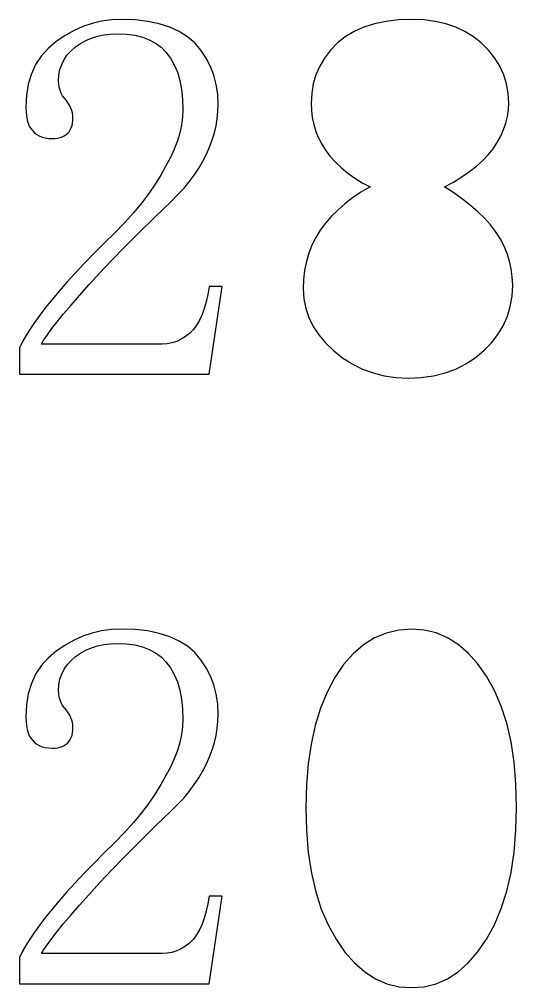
# Model space of a CAD drawing. Extents: x -190 to 190, y -140 to 140.
# Drawn here: x -156.6 to -151.32, y -105.75 to -95.47 of the extents above; entities that cross this region are included whole.
import ezdxf

# ---------------------------------------------------------------- set-up
doc = ezdxf.new("R2010")
doc.units = 0
doc.header["$MEASUREMENT"] = 0
doc.layers.get('0').update_dxf_attribs({"linetype": 'CONTINUOUS'})

msp = doc.modelspace()

# ---------------------------------------------------------------- linework, layer by layer
for points in [[(-154.87, -96.32), (-154.865996, -96.431006), (-154.865996, -96.431006), (-154.87, -96.510996), (-154.87, -96.510996), (-154.880996, -96.592998), (-154.880996, -96.592998), (-154.899004, -96.675996), (-154.899004, -96.675996), (-154.925, -96.762002), (-154.925, -96.762002), (-154.957998, -96.849004), (-154.957998, -96.849004), (-154.999004, -96.937998), (-154.999004, -96.937998), (-155.047002, -97.027998), (-155.047002, -97.027998), (-155.099004, -97.124004), (-155.099004, -97.124004), (-155.158994, -97.222002), (-155.158994, -97.222002), (-155.228008, -97.320996), (-155.228008, -97.320996), (-155.305, -97.421992), (-155.305, -97.421992), (-155.390996, -97.525), (-155.390996, -97.525), (-155.485, -97.63), (-155.485, -97.63), (-155.587998, -97.736006), (-155.587998, -97.736006), (-155.704004, -97.848994), (-155.704004, -97.848994), (-155.812998, -97.957998), (-155.812998, -97.957998), (-155.91501, -98.063994), (-155.91501, -98.063994), (-156.01, -98.165), (-156.01, -98.165), (-156.099004, -98.262002), (-156.099004, -98.262002), (-156.17999, -98.355), (-156.17999, -98.355), (-156.25501, -98.445), (-156.25501, -98.445), (-156.322998, -98.53), (-156.322998, -98.53), (-156.385, -98.610996), (-156.385, -98.610996), (-156.441006, -98.688994), (-156.441006, -98.688994), (-156.490996, -98.762002), (-156.490996, -98.762002), (-156.534004, -98.831992), (-156.534004, -98.831992), (-156.570996, -98.897002), (-156.570996, -98.897002), (-156.601992, -98.957998), (-156.601992, -98.957998), (-156.601992, -99.235996), (-156.601992, -99.235996), (-154.587998, -99.235996), (-154.587998, -99.235996), (-154.449004, -98.305996), (-154.449004, -98.305996), (-154.587998, -98.305996), (-154.587998, -98.305996), (-154.602002, -98.39), (-154.602002, -98.39), (-154.618994, -98.467998), (-154.618994, -98.467998), (-154.639004, -98.54), (-154.639004, -98.54), (-154.662998, -98.605), (-154.662998, -98.605), (-154.69, -98.664004), (-154.69, -98.664004), (-154.721006, -98.716992), (-154.721006, -98.716992), (-154.755, -98.764004), (-154.755, -98.764004), (-154.796006, -98.805), (-154.796006, -98.805), (-154.838994, -98.839004), (-154.838994, -98.839004), (-154.883994, -98.867002), (-154.883994, -98.867002), (-154.931992, -98.889004), (-154.931992, -98.889004), (-154.982002, -98.903994), (-154.982002, -98.903994), (-155.034004, -98.913994), (-155.034004, -98.913994), (-155.087988, -98.917002), (-155.087988, -98.917002), (-156.366006, -98.917002), (-156.366006, -98.917002), (-156.341006, -98.872002), (-156.341006, -98.872002), (-156.305, -98.817998), (-156.305, -98.817998), (-156.257998, -98.753994), (-156.257998, -98.753994), (-156.201006, -98.681006), (-156.201006, -98.681006), (-156.132002, -98.598008), (-156.132002, -98.598008), (-156.053008, -98.505), (-156.053008, -98.505), (-155.963008, -98.402998), (-155.963008, -98.402998), (-155.862002, -98.287002), (-155.862002, -98.287002), (-155.747998, -98.162998), (-155.747998, -98.162998), (-155.622002, -98.029004), (-155.622002, -98.029004), (-155.482988, -97.885996), (-155.482988, -97.885996), (-155.330996, -97.733994), (-155.330996, -97.733994), (-155.167002, -97.572998), (-155.167002, -97.572998), (-154.990996, -97.402998), (-154.990996, -97.402998), (-154.921992, -97.335), (-154.921992, -97.335), (-154.857988, -97.265996), (-154.857988, -97.265996), (-154.8, -97.195), (-154.8, -97.195), (-154.745996, -97.124004), (-154.745996, -97.124004), (-154.697998, -97.051006), (-154.697998, -97.051006), (-154.653994, -96.977998), (-154.653994, -96.977998), (-154.615996, -96.902998), (-154.615996, -96.902998), (-154.582988, -96.827998), (-154.582988, -96.827998), (-154.55499, -96.752002), (-154.55499, -96.752002), (-154.532002, -96.677002), (-154.532002, -96.677002), (-154.514004, -96.601006), (-154.514004, -96.601006), (-154.501006, -96.525996), (-154.501006, -96.525996), (-154.494004, -96.450996), (-154.494004, -96.450996), (-154.490996, -96.375), (-154.490996, -96.375), (-154.495996, -96.267002), (-154.495996, -96.267002), (-154.512002, -96.162998), (-154.512002, -96.162998), (-154.536992, -96.065), (-154.536992, -96.065), (-154.572998, -95.972002), (-154.572998, -95.972002), (-154.618994, -95.882998), (-154.618994, -95.882998), (-154.67501, -95.8), (-154.67501, -95.8), (-154.741006, -95.722002), (-154.741006, -95.722002), (-154.817998, -95.655996), (-154.817998, -95.655996), (-154.907002, -95.6), (-154.907002, -95.6), (-155.006006, -95.554004), (-155.006006, -95.554004), (-155.118008, -95.517998), (-155.118008, -95.517998), (-155.24, -95.492998), (-155.24, -95.492998), (-155.374004, -95.477002), (-155.374004, -95.477002), (-155.518994, -95.472002), (-155.518994, -95.472002), (-155.625, -95.477002), (-155.625, -95.477002), (-155.728994, -95.492002), (-155.728994, -95.492002), (-155.83, -95.515996), (-155.83, -95.515996), (-155.929004, -95.549004), (-155.929004, -95.549004), (-156.026006, -95.592998), (-156.026006, -95.592998), (-156.120996, -95.646006), (-156.120996, -95.646006), (-156.212998, -95.707998), (-156.212998, -95.707998), (-156.297998, -95.78), (-156.297998, -95.78), (-156.37, -95.862002), (-156.37, -95.862002), (-156.428994, -95.951992), (-156.428994, -95.951992), (-156.473994, -96.050996), (-156.473994, -96.050996), (-156.507002, -96.158994), (-156.507002, -96.158994), (-156.525996, -96.277002), (-156.525996, -96.277002), (-156.532998, -96.402998), (-156.532998, -96.402998), (-156.531006, -96.452002), (-156.531006, -96.452002), (-156.527002, -96.497002), (-156.527002, -96.497002), (-156.51999, -96.537002), (-156.51999, -96.537002), (-156.51, -96.572998), (-156.51, -96.572998), (-156.497002, -96.603994), (-156.497002, -96.603994), (-156.481992, -96.630996), (-156.481992, -96.630996), (-156.462998, -96.652998), (-156.462998, -96.652998), (-156.442002, -96.675), (-156.442002, -96.675), (-156.417998, -96.694004), (-156.417998, -96.694004), (-156.390996, -96.708994), (-156.390996, -96.708994), (-156.360996, -96.720996), (-156.360996, -96.720996), (-156.329004, -96.729004), (-156.329004, -96.729004), (-156.293008, -96.735), (-156.293008, -96.735), (-156.25501, -96.735996), (-156.25501, -96.735996), (-156.223994, -96.735), (-156.223994, -96.735), (-156.195996, -96.732002), (-156.195996, -96.732002), (-156.17, -96.725996), (-156.17, -96.725996), (-156.146006, -96.717998), (-156.146006, -96.717998), (-156.12499, -96.707998), (-156.12499, -96.707998), (-156.105, -96.695), (-156.105, -96.695), (-156.087998, -96.680996), (-156.087998, -96.680996), (-156.074004, -96.663994), (-156.074004, -96.663994), (-156.060996, -96.644004), (-156.060996, -96.644004), (-156.050996, -96.622998), (-156.050996, -96.622998), (-156.042988, -96.598994), (-156.042988, -96.598994), (-156.037002, -96.572998), (-156.037002, -96.572998), (-156.033994, -96.545), (-156.033994, -96.545), (-156.032998, -96.514004), (-156.032998, -96.514004), (-156.033994, -96.49), (-156.033994, -96.49), (-156.037998, -96.465), (-156.037998, -96.465), (-156.046006, -96.44), (-156.046006, -96.44), (-156.055, -96.414004), (-156.055, -96.414004), (-156.067998, -96.387998), (-156.067998, -96.387998), (-156.084004, -96.360996), (-156.084004, -96.360996), (-156.102002, -96.332998), (-156.102002, -96.332998), (-156.123994, -96.308994), (-156.123994, -96.308994), (-156.142998, -96.282002), (-156.142998, -96.282002), (-156.157998, -96.253994), (-156.157998, -96.253994), (-156.17, -96.225), (-156.17, -96.225), (-156.178994, -96.192998), (-156.178994, -96.192998), (-156.184004, -96.16), (-156.184004, -96.16), (-156.185996, -96.125), (-156.185996, -96.125), (-156.182002, -96.063008), (-156.182002, -96.063008), (-156.170996, -96.005), (-156.170996, -96.005), (-156.151992, -95.95), (-156.151992, -95.95), (-156.127002, -95.897998), (-156.127002, -95.897998), (-156.092998, -95.85), (-156.092998, -95.85), (-156.053008, -95.805), (-156.053008, -95.805), (-156.00499, -95.763994), (-156.00499, -95.763994), (-155.952002, -95.726992), (-155.952002, -95.726992), (-155.89499, -95.696006), (-155.89499, -95.696006), (-155.835, -95.670996), (-155.835, -95.670996), (-155.771006, -95.650996), (-155.771006, -95.650996), (-155.70501, -95.636006), (-155.70501, -95.636006), (-155.634004, -95.627998), (-155.634004, -95.627998), (-155.560996, -95.625), (-155.560996, -95.625), (-155.46501, -95.629004), (-155.46501, -95.629004), (-155.377002, -95.641006), (-155.377002, -95.641006), (-155.295996, -95.660996), (-155.295996, -95.660996), (-155.222998, -95.688994), (-155.222998, -95.688994), (-155.157002, -95.724004), (-155.157002, -95.724004), (-155.098008, -95.767998), (-155.098008, -95.767998), (-155.047002, -95.82), (-155.047002, -95.82), (-154.999004, -95.882998), (-154.999004, -95.882998), (-154.957998, -95.955), (-154.957998, -95.955), (-154.925, -96.033994), (-154.925, -96.033994), (-154.899004, -96.120996), (-154.899004, -96.120996), (-154.880996, -96.215996), (-154.880996, -96.215996), (-154.87, -96.32)], [(-152.436006, -95.472002), (-152.577998, -95.477002), (-152.577998, -95.477002), (-152.71001, -95.492998), (-152.71001, -95.492998), (-152.832998, -95.517998), (-152.832998, -95.517998), (-152.945996, -95.554004), (-152.945996, -95.554004), (-153.049004, -95.6), (-153.049004, -95.6), (-153.143008, -95.655996), (-153.143008, -95.655996), (-153.227002, -95.722002), (-153.227002, -95.722002), (-153.300996, -95.8), (-153.300996, -95.8), (-153.363008, -95.882002), (-153.363008, -95.882002), (-153.413994, -95.968994), (-153.413994, -95.968994), (-153.454004, -96.06), (-153.454004, -96.06), (-153.482002, -96.156006), (-153.482002, -96.156006), (-153.498994, -96.256006), (-153.498994, -96.256006), (-153.505, -96.360996), (-153.505, -96.360996), (-153.502002, -96.44), (-153.502002, -96.44), (-153.492998, -96.515), (-153.492998, -96.515), (-153.477002, -96.589004), (-153.477002, -96.589004), (-153.455, -96.661006), (-153.455, -96.661006), (-153.427002, -96.73), (-153.427002, -96.73), (-153.392998, -96.796992), (-153.392998, -96.796992), (-153.351992, -96.860996), (-153.351992, -96.860996), (-153.302002, -96.927002), (-153.302002, -96.927002), (-153.245996, -96.988994), (-153.245996, -96.988994), (-153.183994, -97.047998), (-153.183994, -97.047998), (-153.116006, -97.103994), (-153.116006, -97.103994), (-153.042998, -97.156006), (-153.042998, -97.156006), (-152.96499, -97.205), (-152.96499, -97.205), (-152.88, -97.25), (-152.88, -97.25), (-152.976006, -97.306992), (-152.976006, -97.306992), (-153.065, -97.366992), (-153.065, -97.366992), (-153.147002, -97.43), (-153.147002, -97.43), (-153.221992, -97.495), (-153.221992, -97.495), (-153.291006, -97.562998), (-153.291006, -97.562998), (-153.353008, -97.635), (-153.353008, -97.635), (-153.408008, -97.707998), (-153.408008, -97.707998), (-153.456006, -97.786006), (-153.456006, -97.786006), (-153.495996, -97.867002), (-153.495996, -97.867002), (-153.529004, -97.952998), (-153.529004, -97.952998), (-153.55501, -98.041992), (-153.55501, -98.041992), (-153.574004, -98.135), (-153.574004, -98.135), (-153.585, -98.232002), (-153.585, -98.232002), (-153.587998, -98.332998), (-153.587998, -98.332998), (-153.582002, -98.439004), (-153.582002, -98.439004), (-153.561992, -98.54), (-153.561992, -98.54), (-153.53, -98.637002), (-153.53, -98.637002), (-153.484004, -98.73), (-153.484004, -98.73), (-153.42499, -98.82), (-153.42499, -98.82), (-153.354004, -98.905), (-153.354004, -98.905), (-153.268994, -98.985996), (-153.268994, -98.985996), (-153.171006, -99.064004), (-153.171006, -99.064004), (-153.068008, -99.128994), (-153.068008, -99.128994), (-152.96, -99.182998), (-152.96, -99.182998), (-152.847012, -99.224004), (-152.847012, -99.224004), (-152.729004, -99.253994), (-152.729004, -99.253994), (-152.605996, -99.272002), (-152.605996, -99.272002), (-152.476992, -99.278008), (-152.476992, -99.278008), (-152.337998, -99.272002), (-152.337998, -99.272002), (-152.207002, -99.253994), (-152.207002, -99.253994), (-152.083994, -99.224004), (-152.083994, -99.224004), (-151.969004, -99.182998), (-151.969004, -99.182998), (-151.861992, -99.128994), (-151.861992, -99.128994), (-151.763008, -99.064004), (-151.763008, -99.064004), (-151.672002, -98.985996), (-151.672002, -98.985996), (-151.591006, -98.903994), (-151.591006, -98.903994), (-151.521992, -98.815996), (-151.521992, -98.815996), (-151.465996, -98.722998), (-151.465996, -98.722998), (-151.421992, -98.622998), (-151.421992, -98.622998), (-151.390996, -98.518994), (-151.390996, -98.518994), (-151.372002, -98.407998), (-151.372002, -98.407998), (-151.365996, -98.292002), (-151.365996, -98.292002), (-151.37, -98.205), (-151.37, -98.205), (-151.380996, -98.121006), (-151.380996, -98.121006), (-151.399004, -98.037998), (-151.399004, -98.037998), (-151.425, -97.956006), (-151.425, -97.956006), (-151.457998, -97.877002), (-151.457998, -97.877002), (-151.499004, -97.799004), (-151.499004, -97.799004), (-151.547002, -97.722002), (-151.547002, -97.722002), (-151.602002, -97.652002), (-151.602002, -97.652002), (-151.665, -97.582002), (-151.665, -97.582002), (-151.73499, -97.512998), (-151.73499, -97.512998), (-151.812002, -97.446006), (-151.812002, -97.446006), (-151.897002, -97.378994), (-151.897002, -97.378994), (-151.988994, -97.314004), (-151.988994, -97.314004), (-152.087998, -97.25), (-152.087998, -97.25), (-151.993008, -97.197998), (-151.993008, -97.197998), (-151.905, -97.144004), (-151.905, -97.144004), (-151.823994, -97.087998), (-151.823994, -97.087998), (-151.75, -97.03), (-151.75, -97.03), (-151.684004, -96.970996), (-151.684004, -96.970996), (-151.626006, -96.91), (-151.626006, -96.91), (-151.574004, -96.847002), (-151.574004, -96.847002), (-151.53, -96.78), (-151.53, -96.78), (-151.492998, -96.711006), (-151.492998, -96.711006), (-151.462002, -96.642002), (-151.462002, -96.642002), (-151.437998, -96.572998), (-151.437998, -96.572998), (-151.420996, -96.502998), (-151.420996, -96.502998), (-151.410996, -96.432002), (-151.410996, -96.432002), (-151.407998, -96.360996), (-151.407998, -96.360996), (-151.414004, -96.256006), (-151.414004, -96.256006), (-151.431992, -96.156006), (-151.431992, -96.156006), (-151.461006, -96.06), (-151.461006, -96.06), (-151.502998, -95.968994), (-151.502998, -95.968994), (-151.557002, -95.882002), (-151.557002, -95.882002), (-151.622002, -95.8), (-151.622002, -95.8), (-151.699004, -95.722002), (-151.699004, -95.722002), (-151.783008, -95.655996), (-151.783008, -95.655996), (-151.872988, -95.6), (-151.872988, -95.6), (-151.970996, -95.554004), (-151.970996, -95.554004), (-152.076006, -95.517998), (-152.076006, -95.517998), (-152.188008, -95.492998), (-152.188008, -95.492998), (-152.307998, -95.477002), (-152.307998, -95.477002), (-152.436006, -95.472002)], [(-154.87, -102.789004), (-154.865996, -102.9), (-154.865996, -102.9), (-154.87, -102.98), (-154.87, -102.98), (-154.880996, -103.061992), (-154.880996, -103.061992), (-154.899004, -103.146006), (-154.899004, -103.146006), (-154.925, -103.230996), (-154.925, -103.230996), (-154.957998, -103.317998), (-154.957998, -103.317998), (-154.999004, -103.407002), (-154.999004, -103.407002), (-155.047002, -103.497002), (-155.047002, -103.497002), (-155.099004, -103.592998), (-155.099004, -103.592998), (-155.158994, -103.690996), (-155.158994, -103.690996), (-155.228008, -103.790996), (-155.228008, -103.790996), (-155.305, -103.892002), (-155.305, -103.892002), (-155.390996, -103.995), (-155.390996, -103.995), (-155.485, -104.098994), (-155.485, -104.098994), (-155.587998, -104.206006), (-155.587998, -104.206006), (-155.704004, -104.318994), (-155.704004, -104.318994), (-155.812998, -104.427998), (-155.812998, -104.427998), (-155.91501, -104.532998), (-155.91501, -104.532998), (-156.01, -104.634004), (-156.01, -104.634004), (-156.099004, -104.732002), (-156.099004, -104.732002), (-156.17999, -104.825), (-156.17999, -104.825), (-156.25501, -104.914004), (-156.25501, -104.914004), (-156.322998, -104.998994), (-156.322998, -104.998994), (-156.385, -105.080996), (-156.385, -105.080996), (-156.441006, -105.157998), (-156.441006, -105.157998), (-156.490996, -105.232002), (-156.490996, -105.232002), (-156.534004, -105.300996), (-156.534004, -105.300996), (-156.570996, -105.365996), (-156.570996, -105.365996), (-156.601992, -105.427998), (-156.601992, -105.427998), (-156.601992, -105.705996), (-156.601992, -105.705996), (-154.587998, -105.705996), (-154.587998, -105.705996), (-154.449004, -104.775), (-154.449004, -104.775), (-154.587998, -104.775), (-154.587998, -104.775), (-154.602002, -104.859004), (-154.602002, -104.859004), (-154.618994, -104.937002), (-154.618994, -104.937002), (-154.639004, -105.008994), (-154.639004, -105.008994), (-154.662998, -105.074004), (-154.662998, -105.074004), (-154.69, -105.134004), (-154.69, -105.134004), (-154.721006, -105.187002), (-154.721006, -105.187002), (-154.755, -105.232998), (-154.755, -105.232998), (-154.796006, -105.274004), (-154.796006, -105.274004), (-154.838994, -105.307998), (-154.838994, -105.307998), (-154.883994, -105.336006), (-154.883994, -105.336006), (-154.931992, -105.357998), (-154.931992, -105.357998), (-154.982002, -105.374004), (-154.982002, -105.374004), (-155.034004, -105.382998), (-155.034004, -105.382998), (-155.087988, -105.385996), (-155.087988, -105.385996), (-156.366006, -105.385996), (-156.366006, -105.385996), (-156.341006, -105.342002), (-156.341006, -105.342002), (-156.305, -105.287998), (-156.305, -105.287998), (-156.257998, -105.223994), (-156.257998, -105.223994), (-156.201006, -105.15), (-156.201006, -105.15), (-156.132002, -105.067002), (-156.132002, -105.067002), (-156.053008, -104.975), (-156.053008, -104.975), (-155.963008, -104.872002), (-155.963008, -104.872002), (-155.862002, -104.756992), (-155.862002, -104.756992), (-155.747998, -104.632002), (-155.747998, -104.632002), (-155.622002, -104.497998), (-155.622002, -104.497998), (-155.482988, -104.355), (-155.482988, -104.355), (-155.330996, -104.202998), (-155.330996, -104.202998), (-155.167002, -104.042002), (-155.167002, -104.042002), (-154.990996, -103.872002), (-154.990996, -103.872002), (-154.921992, -103.804004), (-154.921992, -103.804004), (-154.857988, -103.735), (-154.857988, -103.735), (-154.8, -103.665), (-154.8, -103.665), (-154.745996, -103.592998), (-154.745996, -103.592998), (-154.697998, -103.520996), (-154.697998, -103.520996), (-154.653994, -103.447002), (-154.653994, -103.447002), (-154.615996, -103.372002), (-154.615996, -103.372002), (-154.582988, -103.297002), (-154.582988, -103.297002), (-154.55499, -103.222002), (-154.55499, -103.222002), (-154.532002, -103.146006), (-154.532002, -103.146006), (-154.514004, -103.070996), (-154.514004, -103.070996), (-154.501006, -102.995), (-154.501006, -102.995), (-154.494004, -102.92), (-154.494004, -102.92), (-154.490996, -102.845), (-154.490996, -102.845), (-154.495996, -102.735996), (-154.495996, -102.735996), (-154.512002, -102.632998), (-154.512002, -102.632998), (-154.536992, -102.533994), (-154.536992, -102.533994), (-154.572998, -102.440996), (-154.572998, -102.440996), (-154.618994, -102.352998), (-154.618994, -102.352998), (-154.67501, -102.27), (-154.67501, -102.27), (-154.741006, -102.192002), (-154.741006, -102.192002), (-154.817998, -102.125), (-154.817998, -102.125), (-154.907002, -102.068994), (-154.907002, -102.068994), (-155.006006, -102.022998), (-155.006006, -102.022998), (-155.118008, -101.987998), (-155.118008, -101.987998), (-155.24, -101.962002), (-155.24, -101.962002), (-155.374004, -101.947002), (-155.374004, -101.947002), (-155.518994, -101.942002), (-155.518994, -101.942002), (-155.625, -101.947002), (-155.625, -101.947002), (-155.728994, -101.961006), (-155.728994, -101.961006), (-155.83, -101.985), (-155.83, -101.985), (-155.929004, -102.018994), (-155.929004, -102.018994), (-156.026006, -102.062002), (-156.026006, -102.062002), (-156.120996, -102.115), (-156.120996, -102.115), (-156.212998, -102.177998), (-156.212998, -102.177998), (-156.297998, -102.25), (-156.297998, -102.25), (-156.37, -102.330996), (-156.37, -102.330996), (-156.428994, -102.420996), (-156.428994, -102.420996), (-156.473994, -102.52), (-156.473994, -102.52), (-156.507002, -102.628994), (-156.507002, -102.628994), (-156.525996, -102.746006), (-156.525996, -102.746006), (-156.532998, -102.872002), (-156.532998, -102.872002), (-156.531006, -102.922002), (-156.531006, -102.922002), (-156.527002, -102.966006), (-156.527002, -102.966006), (-156.51999, -103.006992), (-156.51999, -103.006992), (-156.51, -103.042002), (-156.51, -103.042002), (-156.497002, -103.074004), (-156.497002, -103.074004), (-156.481992, -103.1), (-156.481992, -103.1), (-156.462998, -103.122002), (-156.462998, -103.122002), (-156.442002, -103.143994), (-156.442002, -103.143994), (-156.417998, -103.162998), (-156.417998, -103.162998), (-156.390996, -103.179004), (-156.390996, -103.179004), (-156.360996, -103.19), (-156.360996, -103.19), (-156.329004, -103.198994), (-156.329004, -103.198994), (-156.293008, -103.203994), (-156.293008, -103.203994), (-156.25501, -103.206006), (-156.25501, -103.206006), (-156.223994, -103.205), (-156.223994, -103.205), (-156.195996, -103.201006), (-156.195996, -103.201006), (-156.17, -103.196006), (-156.17, -103.196006), (-156.146006, -103.187998), (-156.146006, -103.187998), (-156.12499, -103.176992), (-156.12499, -103.176992), (-156.105, -103.165), (-156.105, -103.165), (-156.087998, -103.15), (-156.087998, -103.15), (-156.074004, -103.132998), (-156.074004, -103.132998), (-156.060996, -103.114004), (-156.060996, -103.114004), (-156.050996, -103.092002), (-156.050996, -103.092002), (-156.042988, -103.069004), (-156.042988, -103.069004), (-156.037002, -103.042002), (-156.037002, -103.042002), (-156.033994, -103.014004), (-156.033994, -103.014004), (-156.032998, -102.982998), (-156.032998, -102.982998), (-156.033994, -102.959004), (-156.033994, -102.959004), (-156.037998, -102.935), (-156.037998, -102.935), (-156.046006, -102.91), (-156.046006, -102.91), (-156.055, -102.884004), (-156.055, -102.884004), (-156.067998, -102.857002), (-156.067998, -102.857002), (-156.084004, -102.83), (-156.084004, -102.83), (-156.102002, -102.802998), (-156.102002, -102.802998), (-156.123994, -102.777998), (-156.123994, -102.777998), (-156.142998, -102.752002), (-156.142998, -102.752002), (-156.157998, -102.724004), (-156.157998, -102.724004), (-156.17, -102.693994), (-156.17, -102.693994), (-156.178994, -102.662998), (-156.178994, -102.662998), (-156.184004, -102.628994), (-156.184004, -102.628994), (-156.185996, -102.595), (-156.185996, -102.595), (-156.182002, -102.532998), (-156.182002, -102.532998), (-156.170996, -102.473994), (-156.170996, -102.473994), (-156.151992, -102.418994), (-156.151992, -102.418994), (-156.127002, -102.367998), (-156.127002, -102.367998), (-156.092998, -102.32), (-156.092998, -102.32), (-156.053008, -102.275), (-156.053008, -102.275), (-156.00499, -102.232998), (-156.00499, -102.232998), (-155.952002, -102.197002), (-155.952002, -102.197002), (-155.89499, -102.165), (-155.89499, -102.165), (-155.835, -102.14), (-155.835, -102.14), (-155.771006, -102.12), (-155.771006, -102.12), (-155.70501, -102.105996), (-155.70501, -102.105996), (-155.634004, -102.097002), (-155.634004, -102.097002), (-155.560996, -102.095), (-155.560996, -102.095), (-155.46501, -102.099004), (-155.46501, -102.099004), (-155.377002, -102.11), (-155.377002, -102.11), (-155.295996, -102.13), (-155.295996, -102.13), (-155.222998, -102.157998), (-155.222998, -102.157998), (-155.157002, -102.193994), (-155.157002, -102.193994), (-155.098008, -102.237002), (-155.098008, -102.237002), (-155.047002, -102.288994), (-155.047002, -102.288994), (-154.999004, -102.352998), (-154.999004, -102.352998), (-154.957998, -102.424004), (-154.957998, -102.424004), (-154.925, -102.502998), (-154.925, -102.502998), (-154.899004, -102.590996), (-154.899004, -102.590996), (-154.880996, -102.686006), (-154.880996, -102.686006), (-154.87, -102.789004)], [(-152.436006, -101.942002), (-152.575, -101.952002), (-152.575, -101.952002), (-152.706992, -101.984004), (-152.706992, -101.984004), (-152.831006, -102.035996), (-152.831006, -102.035996), (-152.948008, -102.11), (-152.948008, -102.11), (-153.057988, -102.204004), (-153.057988, -102.204004), (-153.16001, -102.319004), (-153.16001, -102.319004), (-153.255, -102.456006), (-153.255, -102.456006), (-153.336006, -102.612998), (-153.336006, -102.612998), (-153.405, -102.782998), (-153.405, -102.782998), (-153.460996, -102.967002), (-153.460996, -102.967002), (-153.504004, -103.162998), (-153.504004, -103.162998), (-153.536006, -103.372998), (-153.536006, -103.372998), (-153.553994, -103.595), (-153.553994, -103.595), (-153.560996, -103.830996), (-153.560996, -103.830996), (-153.553994, -104.08), (-153.553994, -104.08), (-153.53499, -104.314004), (-153.53499, -104.314004), (-153.502002, -104.530996), (-153.502002, -104.530996), (-153.456006, -104.730996), (-153.456006, -104.730996), (-153.397988, -104.915), (-153.397988, -104.915), (-153.326006, -105.082002), (-153.326006, -105.082002), (-153.240996, -105.232998), (-153.240996, -105.232998), (-153.145996, -105.37), (-153.145996, -105.37), (-153.045, -105.485), (-153.045, -105.485), (-152.936992, -105.58), (-152.936992, -105.58), (-152.822002, -105.652998), (-152.822002, -105.652998), (-152.70001, -105.705), (-152.70001, -105.705), (-152.570996, -105.737002), (-152.570996, -105.737002), (-152.436006, -105.747002), (-152.436006, -105.747002), (-152.303994, -105.737002), (-152.303994, -105.737002), (-152.178008, -105.705), (-152.178008, -105.705), (-152.059004, -105.652998), (-152.059004, -105.652998), (-151.945996, -105.58), (-151.945996, -105.58), (-151.839004, -105.485), (-151.839004, -105.485), (-151.737998, -105.37), (-151.737998, -105.37), (-151.644004, -105.232998), (-151.644004, -105.232998), (-151.558994, -105.079004), (-151.558994, -105.079004), (-151.486992, -104.909004), (-151.486992, -104.909004), (-151.428994, -104.723994), (-151.428994, -104.723994), (-151.382998, -104.524004), (-151.382998, -104.524004), (-151.351006, -104.307998), (-151.351006, -104.307998), (-151.330996, -104.076992), (-151.330996, -104.076992), (-151.324004, -103.830996), (-151.324004, -103.830996), (-151.330996, -103.585), (-151.330996, -103.585), (-151.351006, -103.355), (-151.351006, -103.355), (-151.382998, -103.14), (-151.382998, -103.14), (-151.428994, -102.942002), (-151.428994, -102.942002), (-151.486992, -102.758994), (-151.486992, -102.758994), (-151.558994, -102.592998), (-151.558994, -102.592998), (-151.644004, -102.441992), (-151.644004, -102.441992), (-151.737998, -102.308994), (-151.737998, -102.308994), (-151.839004, -102.197002), (-151.839004, -102.197002), (-151.945996, -102.105), (-151.945996, -102.105), (-152.059004, -102.034004), (-152.059004, -102.034004), (-152.178008, -101.983008), (-152.178008, -101.983008), (-152.303994, -101.952002), (-152.303994, -101.952002), (-152.436006, -101.942002)]]:
    msp.add_lwpolyline(points)

doc.saveas('drawing.dxf')
